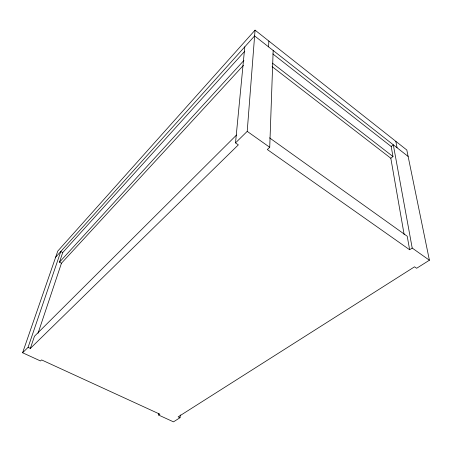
<?xml version="1.0" encoding="UTF-8"?>
<svg xmlns="http://www.w3.org/2000/svg" width="452" height="452" viewBox="0 0 452 452"><rect width="100%" height="100%" fill="white"/><g stroke="black" fill="none" stroke-linecap="round" stroke-linejoin="round"><path stroke-width="0.68" d="M404.122 234.452L390.827 158.24L392.98 156.55L391.189 146.504L393.313 144.809L412.201 248.058L409.636 249.747L267.318 149.533L269.725 147.29L273.172 50.483M268.584 46.884L268.85 41.047M179.998 417.733L173.478 421.852L158.624 415.049L159.895 414.207L41.601 359.916L40.488 360.956L22.6 352.763L28.069 347.373L30.346 348.424L238.345 144.866L235.515 142.9L247.216 131.368L255.058 30.148L406.811 150.013L429.4 260.222L416.648 268.273L414.535 266.81L178.15 416.874L179.998 417.733L180.365 414.947M235.515 142.9L244.803 46.822M158.624 415.049L158.838 413.659M38.03 333.293L61.455 263.233L243.419 65.348M30.346 348.424L34.465 336.243L236.515 135.035M61.455 263.233L59.478 262.183L62.726 252.561L244.775 51.234M28.069 347.373L60.777 251.515L62.726 252.561M22.6 352.763L57.771 251.086L255.058 30.148M55.652 257.216L254.612 35.911L408.128 156.443M59.478 262.183L243.922 60.427M247.216 131.368L269.725 147.29M412.201 248.058L429.4 260.222M269.55 137.86L407.218 236.232L409.636 249.747M272.11 66.608L390.827 158.24M272.471 63.184L392.98 156.55M272.833 53.924L391.189 146.504M395.845 141.357L397.054 147.747"/></g></svg>
